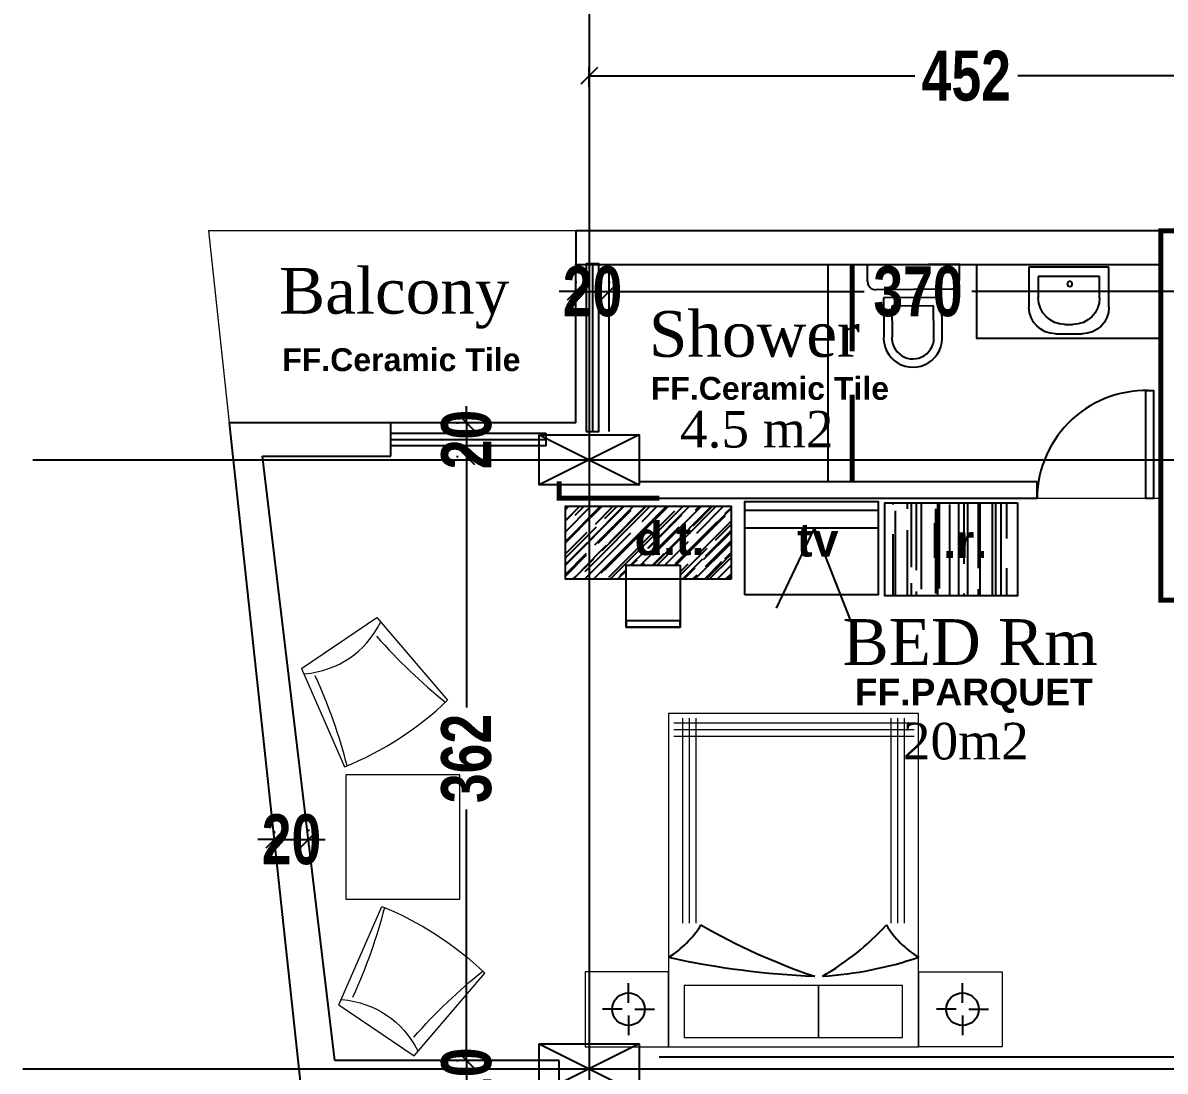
# Model space of a CAD drawing. Extents: x 285329 to 658348, y -83126 to -16980.
# Drawn here: x 358485 to 359170, y -39825 to -39196 of the extents above; entities that cross this region are included whole.
import ezdxf

# ---------------------------------------------------------------- set-up
doc = ezdxf.new("R2010")
doc.units = 0
doc.layers.get('0').update_dxf_attribs({"linetype": 'CONTINUOUS'})
doc.layers.get('DEFPOINTS').update_dxf_attribs({"color": 9, "linetype": 'CONTINUOUS'})
for name, color, linetype in [('AXIS', 1, 'CONTINUOUS'), ('col', 2, 'CONTINUOUS'), ('COLUMN', 5, 'CONTINUOUS'), ('DOOR', 4, 'CONTINUOUS'), ('FURNITURE', 4, 'CONTINUOUS'), ('HATCH', 8, 'CONTINUOUS'), ('Layer3', 50, 'CONTINUOUS'), ('TEXT', 3, 'CONTINUOUS'), ('WALL', 7, 'CONTINUOUS'), ('WALL1', 2, 'CONTINUOUS')]:
    doc.layers.add(name, color=color, linetype=linetype)
doc.layers.add('FURN', color=126, linetype='CONTINUOUS', lineweight=9)
doc.layers.add('VIS', color=8, linetype='CONTINUOUS', lineweight=18)
doc.styles.add('CITYBLUEPRINT', font='cityb___.ttf', dxfattribs={"width": 0.8})
doc.styles.add('style2', font='romantic.ttf', dxfattribs={"height": 50})
doc.styles.add('STYLE4', font='arialbd.ttf', dxfattribs={"height": 0.2})
doc.dimstyles.new('50', dxfattribs={"dimtxt": 30, "dimasz": 10, "dimexe": 5, "dimexo": 6, "dimgap": 5, "dimtad": 0, "dimdec": 0, "dimdsep": 46, "dimtxsty": 'CITYBLUEPRINT', "dimblk1": 'OBLIQUE', "dimblk2": 'OBLIQUE', "dimsah": 1, "dimcen": 0.05, "dimdle": 0.03, "dimclre": 22, "dimclrt": 7, "dimadec": 0, "dimazin": 0, "dimtfac": 1, "dimtdec": 0, "dimtix": 1, "dimtmove": 0, "dimatfit": 3, "dimldrblk": 'OBLIQUE', "dimfxl": 1, "dimtolj": 1, "dimtzin": 0, "dimarcsym": 0})

# ---------------------------------------------------------------- blocks, each defined once
blk = doc.blocks.new('COLUMN')
at = {"layer": 'AXIS'}
for p, q in [((236924.6994773077, -9644.256519553426), (236984.6994773077, -9674.256519553428)), ((236984.6994773077, -9644.256519553426), (236924.6994773077, -9674.256519553428))]:
    blk.add_line(p, q, dxfattribs=at)
at = {"layer": 'COLUMN'}
blk.add_lwpolyline([(236924.6994773077, -9644.256519553426), (236984.6994773077, -9644.256519553426), (236984.6994773077, -9674.256519553428), (236924.6994773077, -9674.256519553428)], close=True, dxfattribs=at)
blk = doc.blocks.new('HWB')
at = {"layer": 'FURNITURE'}
for p, q in [((-0.5999999999999979, 0), (0, 0)), ((-0.5999999999999979, -0.3), (-0.5999999999999979, 0)), ((0, 0), (0, -0.3)), ((-0.5300000000000012, -0.0700000000000001), (-0.0700000000000003, -0.0700000000000001)), ((-0.5299999999999976, -0.2299999999999999), (-0.5300000000000012, -0.0700000000000001)), ((-0.0700000000000003, -0.0700000000000001), (-0.0700000000000003, -0.23)), ((-0.1999999999999993, -0.5), (-0.3999999999999986, -0.5)), ((-0.2699999999999996, -0.43), (-0.3299999999999983, -0.4299999999999999))]:
    blk.add_line(p, q, dxfattribs=at)
blk.add_circle((-0.3057465459824762, -0.1263234344937352), 0.018766870451285, dxfattribs=at)
for centre, start, end in [((-0.3299999999999983, -0.2299999999999999), 180, 270), ((-0.2699999999999996, -0.23), 270, 0), ((-0.3999999999999986, -0.3), 180, 270), ((-0.1999999999999993, -0.3), 270, 0)]:
    blk.add_arc(centre, 0.2, start, end, dxfattribs=at)
blk = doc.blocks.new('WC')
at = {"layer": 'FURNITURE'}
for p, q in [((0, 0), (0.5500000000000007, 0)), ((3.6e-15, -0.1), (0, 0)), ((0.5500000000000007, 0), (0.5500000000000043, -0.1)), ((0.5000000000000036, -0.15), (0.0500000000000043, -0.15)), ((0.0936863190779427, -0.2), (0.0936863190779427, -0.4221003212595088)), ((0.4436863190779441, -0.2), (0.0936863190779427, -0.2)), ((0.4436863190779441, -0.4221003212595666), (0.4436863190779441, -0.2)), ((0.1436863190779434, -0.25), (0.1436863190779398, -0.424999999999541)), ((0.3936863190779469, -0.25), (0.1436863190779434, -0.25)), ((0.3936863190779505, -0.4249999999996228), (0.3936863190779469, -0.25))]:
    blk.add_line(p, q, dxfattribs=at)
for centre, radius, start, end in [((0.0500000000000043, -0.1), 0.05, 180, 270), ((0.5000000000000036, -0.1), 0.05, 270, 0), ((0.2686863190779398, -0.440885276755189), 0.1760053253540855, 173.8731819763697, 6.126818023611337), ((0.2686863190779398, -0.440885276755189), 0.1260053253540855, 172.7575472510479, 7.242452748914515)]:
    blk.add_arc(centre, radius, start, end, dxfattribs=at)
blk = doc.blocks.new('BED90')
at = {"color": 1}
for p, q in [((-76122.22941432403, -175772.7006362373), (-76122.22941432403, -175760.9002943697)), ((-76125.99763683486, -175776.4688587482), (-76137.79797870242, -175776.4688587482)), ((-76122.22941432403, -175780.237081259), (-76122.22941432403, -175792.0374231266)), ((-76118.4611918132, -175776.4688587482), (-76106.66084994562, -175776.4688587482)), ((-76122.22941432401, -175973.0646981213), (-76122.22941432401, -175961.2643562537)), ((-76125.99763683486, -175976.8329206321), (-76137.79797870242, -175976.8329206321)), ((-76118.4611918132, -175976.8329206321), (-76106.66084994562, -175976.8329206321)), ((-76122.22941432401, -175980.601143143), (-76122.22941432401, -175992.4014850106))]:
    blk.add_line(p, q, dxfattribs=at)
at = {"color": 1, "extrusion": (0, 0, -1)}
blk.add_ellipse((-76122.22941432403, -175776.4688587482), major_axis=(6.886198024323672, 6.886198024323672), ratio=0.9999999999978868, start_param=3.141592653589792, end_param=9.42477796076938, dxfattribs=at)
at = {"color": 1, "extrusion": (0, 0, -0.9999999999999998)}
blk.add_ellipse((-76122.22941432401, -175976.8329206321), major_axis=(6.886198024338228, 6.886198024338228), ratio=0.9999999999936603, start_param=3.141592653587681, end_param=9.424777960767264, dxfattribs=at)
at = {"layer": 'FURN'}
for p, q in [((-76144.65054574849, -175750.5389384656), (-76099.65054575898, -175750.5389384656)), ((-76144.65054574849, -175800.5389384505), (-76144.65054574849, -175750.5389384656)), ((-76099.65054575898, -175750.5389384656), (-76099.65054575898, -175800.5389384505)), ((-76299.65054571241, -175800.5389384505), (-76099.65054575898, -175800.5389384505)), ((-76299.65054571241, -175950.5389384085), (-76299.65054571241, -175800.5389384505)), ((-76099.65054575898, -175800.5389384505), (-76144.65054574849, -175800.5389384505)), ((-76099.65054575898, -175800.5389384505), (-76099.65054575898, -175950.5389384085)), ((-76293.71449626287, -175947.817809023), (-76293.71449626287, -175803.6789639261)), ((-76289.7144962638, -175947.817809023), (-76289.7144962638, -175803.6789639261)), ((-76285.71449626473, -175947.817809023), (-76285.71449626473, -175803.6789639261)), ((-76173.8081759208, -175809.0256241753), (-76296.73680492322, -175809.0256241753)), ((-76173.8081759208, -175813.0256241743), (-76296.73680492322, -175813.0256241743)), ((-76136.43251014338, -175809.8416371574), (-76105.3195207786, -175809.8416371574)), ((-76136.43251014338, -175890.5689428049), (-76136.43251014338, -175809.8416371574)), ((-76105.3195207786, -175809.8416371574), (-76105.3195207786, -175890.5689428049)), ((-76173.8081759208, -175817.0256241734), (-76296.73680492322, -175817.0256241734)), ((-76136.43251014338, -175890.171832953), (-76105.3195207786, -175890.171832953)), ((-76136.43251014338, -175940.8991386013), (-76136.43251014338, -175890.171832953)), ((-76105.3195207786, -175890.5689428049), (-76136.43251014338, -175890.5689428049)), ((-76105.3195207786, -175890.171832953), (-76105.3195207786, -175940.8991386013)), ((-76173.8081759208, -175934.0522526863), (-76296.73680492322, -175934.0522526863)), ((-76173.8081759208, -175938.0522526854), (-76296.73680492322, -175938.0522526854)), ((-76173.8081759208, -175942.0522526845), (-76296.73680492322, -175942.0522526845)), ((-76105.3195207786, -175940.8991386013), (-76136.43251014338, -175940.8991386013)), ((-76099.65054575898, -175950.5389384085), (-76299.65054571241, -175950.5389384085)), ((-76144.65054574849, -175950.5596756115), (-76144.65054574849, -176000.5596755964)), ((-76099.65054575898, -175950.5596756115), (-76144.65054574849, -175950.5596756115)), ((-76099.65054575898, -176000.5596755964), (-76099.65054575898, -175950.5596756115)), ((-76144.65054574849, -176000.5596755964), (-76099.65054575898, -176000.5596755964))]:
    blk.add_line(p, q, dxfattribs=at)
at = {"layer": 'Layer3', "color": 1, "linetype": 'Continuous', "extrusion": (0, 0, -1)}
for centre, major_axis, ratio, start_param, end_param in [((-76202.86499021156, -175770.5935369156), (40.8665933988733, 40.8665933988733), 0.9999999999964488, 1.329084707689689, 1.80795450883409), ((-76648.69493758192, -175909.3082976823), (-358.57644988661, 358.5764498866098), 0.9999999999980104, 2.139924843680831, 2.314530027482904), ((-76498.82862994187, -176007.6567006184), (-266.0615555617716, 266.0615555617716), 0.9999999999999326, 1.83380666962929, 2.033087316013514), ((-76643.35279456864, -175824.0403703453), (-497.529753203486, 98.07285813724658), 0.6650007597741868, 3.054290061690496, 3.228895245492029), ((-76202.86499021002, -175980.4843399444), (-40.8665933983037, 40.86659339830368), 0.999999999990581, 1.333638144737672, 1.812507945879329)]:
    blk.add_ellipse(centre, major_axis=major_axis, ratio=ratio, start_param=start_param, end_param=end_param, dxfattribs=at)
at = {"layer": 'Layer3', "color": 1, "linetype": 'Continuous', "extrusion": (0, 0, -0.9999999999999999)}
blk.add_ellipse((-76449.38374564424, -175677.687178655), major_axis=(-293.4518319443081, 235.506953244943), ratio=0.6554817916170974, start_param=3.041952330396279, end_param=3.241232976780715, dxfattribs=at)
blk = doc.blocks.new('tv2')
at = {"layer": 'DOOR'}
for q in [(-170830.8730901755, 60583.73463006303), (-170842.3162486595, 60537.49184714095)]:
    blk.add_line((-170890.4001446274, 60560.21010012861), q, dxfattribs=at)
for points in [[(-170850.3606211175, 60518.61279800005), (-170906.279004103, 60518.61279800005), (-170906.279004103, 60598.61279800009), (-170850.3606211175, 60598.61279800009)], [(-170901.0948326223, 60598.61279800009), (-170890.4001446274, 60598.61279800009), (-170890.4001446274, 60518.61279800005), (-170901.0948326223, 60518.61279800005)]]:
    blk.add_lwpolyline(points, close=True, dxfattribs=at)
at = {"layer": 'DOOR', "insert": (-170893.3259446069, 60550.01146058367), "char_height": 20, "width": 203.81837, "attachment_point": 1, "rotation": 90, "style": 'STYLE4'}
blk.add_mtext('tv', dxfattribs=at)
blk = doc.blocks.new('dt')
at = {"layer": 'DOOR'}
h = blk.add_hatch(dxfattribs=at)
h.set_pattern_fill('AR-RROOF', color=256, scale=7, angle=135, style=0)
h.set_pattern_definition([(135, (-170902.4103645292, 60623.41110139574), (-15.83919189857866, 5.939696961966997), [105, -14, 35, -7]), (135, (-170911.4684023963, 60627.51939179443), (-1.633416664540924, -11.53291160115259), [21, -2.31, 42, -5.25]), (135, (-170909.0925236115, 60621.67868978184), (-29.05501763895524, 22.42235603142542), [56, -9.799999999999997, 28, -7])])
h.paths.add_polyline_path([(-170859.0547791331, 60723.16194796302), (-170902.4103645292, 60723.16194796302), (-170902.4103645292, 60623.41110139574), (-170859.0547791331, 60623.41110139574), (-170859.0547791331, 60659.94951916576), (-170867.2211337512, 60659.94951916576), (-170867.2211337512, 60692.50292349419), (-170859.0547791331, 60692.50292349418)])
h.paths.add_polyline_path([(-170898.325944607, 60660.07543142285), (-170898.325944607, 60705.13460302048), (-170867.675057033, 60705.13460302048), (-170867.675057033, 60660.07543142285)], flags=24)
for points in [[(-170859.0547791331, 60723.16194796302), (-170902.4103645292, 60723.16194796302), (-170902.4103645292, 60623.41110139572), (-170859.0547791331, 60623.41110139572)], [(-170867.2211337512, 60692.50292349418), (-170830.1494684928, 60692.50292349418), (-170830.1494684928, 60659.94951916573), (-170867.2211337512, 60659.94951916576)], [(-170830.1494684928, 60692.50292349418), (-170833.9485897324, 60692.50292349418), (-170833.9485897324, 60659.94951916573), (-170830.1494684928, 60659.94951916573)]]:
    blk.add_lwpolyline(points, close=True, dxfattribs=at)
at = {"layer": 'DOOR', "insert": (-170893.3259446069, 60665.07543142285), "char_height": 20, "width": 203.81837, "attachment_point": 1, "rotation": 90, "style": 'STYLE4'}
blk.add_mtext('d.t.', dxfattribs=at)
blk = doc.blocks.new('_Oblique')
at = {"color": 0, "lineweight": -2}
blk.add_line((-0.5, -0.5), (0.5, 0.5), dxfattribs=at)
blk = doc.blocks.new('*D2525')
at = {"layer": 'DEFPOINTS', "color": 0, "linetype": 'Continuous', "lineweight": 5, "transparency": 16777216}
for p in [(359276.9351546792, -39228.11978143029), (358824.4582765267, -39240.56506325986), (359276.9351546792, -39240.56506325986)]:
    blk.add_point(p, dxfattribs=at)
at = {"layer": 'VIS', "color": 22, "linetype": 'Continuous', "lineweight": -2, "transparency": 16777216}
for p, q in [((358824.4582765267, -39234.56506325986), (358824.4582765267, -39223.11978143029)), ((359276.9351546792, -39234.56506325986), (359276.9351546792, -39223.11978143029))]:
    blk.add_line(p, q, dxfattribs=at)
at = {"layer": 'VIS', "color": 0, "linetype": 'Continuous', "lineweight": -2, "transparency": 16777216}
for p, q in [((358824.4282765267, -39228.11978143029), (359019.8287205843, -39228.11978143029)), ((359276.9651546793, -39228.11978143029), (359081.5647106217, -39228.11978143029))]:
    blk.add_line(p, q, dxfattribs=at)
at = {"layer": 'VIS', "color": 0, "linetype": 'Continuous', "lineweight": -2, "transparency": 16777216, "xscale": 10, "yscale": 10, "zscale": 10, "rotation": 180}
blk.add_blockref('_Oblique', (358824.4582765267, -39228.11978143029), dxfattribs=at)
at = {"layer": 'VIS', "color": 0, "linetype": 'Continuous', "lineweight": -2, "transparency": 16777216, "xscale": 10, "yscale": 10, "zscale": 10}
blk.add_blockref('_Oblique', (359276.9351546792, -39228.11978143029), dxfattribs=at)
at = {"layer": 'VIS', "color": 7, "linetype": 'Continuous', "lineweight": 5, "transparency": 16777216, "insert": (359050.696715603, -39228.11978143029), "char_height": 30, "attachment_point": 5, "style": 'CITYBLUEPRINT'}
blk.add_mtext('\\A1;452', dxfattribs=at)
blk = doc.blocks.new('*D2528')
at = {"layer": 'DEFPOINTS', "color": 0, "linetype": 'Continuous', "lineweight": 5, "transparency": 16777216}
for p in [(358750.9265992326, -39436.08132151555), (358750.8839104267, -39456.24590778178), (358750.8839104267, -39456.24590778178)]:
    blk.add_point(p, dxfattribs=at)
at = {"layer": 'VIS', "color": 0, "linetype": 'Continuous', "lineweight": -2, "transparency": 16777216}
for p, q in [((358750.8839104267, -39436.08132151555), (358750.8839104267, -39426.08132151555)), ((358750.8839104267, -39436.08132151555), (358750.8839104267, -39456.24590778178)), ((358750.8839104267, -39456.24590778178), (358750.8839104267, -39466.24590778178))]:
    blk.add_line(p, q, dxfattribs=at)
at = {"layer": 'VIS', "color": 22, "linetype": 'Continuous', "lineweight": -2, "transparency": 16777216}
for p, q in [((358744.9265992326, -39436.08132151555), (358745.8839104267, -39436.08132151555)), ((358744.8839104267, -39456.24590778178), (358745.8839104267, -39456.24590778178))]:
    blk.add_line(p, q, dxfattribs=at)
at = {"layer": 'VIS', "color": 0, "linetype": 'Continuous', "lineweight": -2, "transparency": 16777216, "xscale": 10, "yscale": 10, "zscale": 10}
for p, rotation in [((358750.8839104267, -39436.08132151555), 270), ((358750.8839104267, -39456.24590778178), 90)]:
    blk.add_blockref('_Oblique', p, dxfattribs=dict(at, rotation=rotation))
at = {"layer": 'VIS', "color": 7, "linetype": 'Continuous', "lineweight": 5, "transparency": 16777216, "insert": (358750.8839104267, -39446.16361464861), "char_height": 30, "attachment_point": 5, "rotation": 90, "style": 'CITYBLUEPRINT'}
blk.add_mtext('\\A1;20', dxfattribs=at)
blk = doc.blocks.new('*D2529')
at = {"layer": 'DEFPOINTS', "color": 0, "linetype": 'Continuous', "lineweight": 5, "transparency": 16777216}
for p in [(358750.8839104267, -39456.24590778178), (358750.8839104267, -39818.54180026348), (358750.9265992334, -39818.54180026348)]:
    blk.add_point(p, dxfattribs=at)
at = {"layer": 'VIS', "color": 22, "linetype": 'Continuous', "lineweight": -2, "transparency": 16777216}
for p, q in [((358744.8839104267, -39456.24590778178), (358745.8839104267, -39456.24590778178)), ((358744.9265992334, -39818.54180026348), (358745.8839104267, -39818.54180026348))]:
    blk.add_line(p, q, dxfattribs=at)
at = {"layer": 'VIS', "color": 0, "linetype": 'Continuous', "lineweight": -2, "transparency": 16777216}
for p, q in [((358750.8839104267, -39456.21590778179), (358750.8839104267, -39606.75001840619)), ((358750.8839104267, -39818.57180026348), (358750.8839104267, -39668.03768963907))]:
    blk.add_line(p, q, dxfattribs=at)
at = {"layer": 'VIS', "color": 0, "linetype": 'Continuous', "lineweight": -2, "transparency": 16777216, "xscale": 10, "yscale": 10, "zscale": 10}
for p, rotation in [((358750.8839104267, -39456.24590778178), 90), ((358750.8839104267, -39818.54180026348), 270)]:
    blk.add_blockref('_Oblique', p, dxfattribs=dict(at, rotation=rotation))
at = {"layer": 'VIS', "color": 7, "linetype": 'Continuous', "lineweight": 5, "transparency": 16777216, "insert": (358750.8839104267, -39637.39385402257), "char_height": 30, "attachment_point": 5, "rotation": 90, "style": 'CITYBLUEPRINT'}
blk.add_mtext('\\A1;362', dxfattribs=at)
blk = doc.blocks.new('*D2530')
at = {"layer": 'DEFPOINTS', "color": 0, "linetype": 'Continuous', "lineweight": 5, "transparency": 16777216}
for p in [(358750.9265992334, -39818.54180026348), (358750.8839104267, -39838.54180026348), (358750.9265992335, -39838.54180026348)]:
    blk.add_point(p, dxfattribs=at)
at = {"layer": 'VIS', "color": 0, "linetype": 'Continuous', "lineweight": -2, "transparency": 16777216}
for p, q in [((358750.8839104267, -39818.54180026348), (358750.8839104267, -39808.54180026348)), ((358750.8839104267, -39818.54180026348), (358750.8839104267, -39838.54180026348)), ((358750.8839104267, -39838.54180026348), (358750.8839104267, -39848.54180026348))]:
    blk.add_line(p, q, dxfattribs=at)
at = {"layer": 'VIS', "color": 22, "linetype": 'Continuous', "lineweight": -2, "transparency": 16777216}
for p, q in [((358744.9265992334, -39818.54180026348), (358745.8839104267, -39818.54180026348)), ((358744.9265992335, -39838.54180026348), (358745.8839104267, -39838.54180026348))]:
    blk.add_line(p, q, dxfattribs=at)
at = {"layer": 'VIS', "color": 0, "linetype": 'Continuous', "lineweight": -2, "transparency": 16777216, "xscale": 10, "yscale": 10, "zscale": 10}
for p, rotation in [((358750.8839104267, -39818.54180026348), 270), ((358750.8839104267, -39838.54180026348), 90)]:
    blk.add_blockref('_Oblique', p, dxfattribs=dict(at, rotation=rotation))
at = {"layer": 'VIS', "color": 7, "linetype": 'Continuous', "lineweight": 5, "transparency": 16777216, "insert": (358750.8839104267, -39828.54180026343), "char_height": 30, "attachment_point": 5, "rotation": 90, "style": 'CITYBLUEPRINT'}
blk.add_mtext('\\A1;20', dxfattribs=at)
blk = doc.blocks.new('*D2576')
at = {"layer": 'DEFPOINTS', "color": 0, "linetype": 'Continuous', "lineweight": 5, "transparency": 16777216}
for p in [(358816.4582765267, -39357.42090671335), (358836.4582765269, -39357.42090671335), (358836.4582765269, -39357.42090671335)]:
    blk.add_point(p, dxfattribs=at)
at = {"layer": 'VIS', "color": 22, "linetype": 'Continuous', "lineweight": -2, "transparency": 16777216}
for p, q in [((358816.4582765267, -39351.42090671335), (358816.4582765267, -39352.42090671335)), ((358836.4582765269, -39351.42090671335), (358836.4582765269, -39352.42090671335))]:
    blk.add_line(p, q, dxfattribs=at)
at = {"layer": 'VIS', "color": 0, "linetype": 'Continuous', "lineweight": -2, "transparency": 16777216}
for p, q in [((358816.4582765267, -39357.42090671335), (358806.4582765267, -39357.42090671335)), ((358816.4582765267, -39357.42090671335), (358836.4582765269, -39357.42090671335)), ((358836.4582765269, -39357.42090671335), (358846.4582765269, -39357.42090671335))]:
    blk.add_line(p, q, dxfattribs=at)
at = {"layer": 'VIS', "color": 0, "linetype": 'Continuous', "lineweight": -2, "transparency": 16777216, "xscale": 10, "yscale": 10, "zscale": 10}
blk.add_blockref('_Oblique', (358816.4582765267, -39357.42090671335), dxfattribs=at)
at = {"layer": 'VIS', "color": 0, "linetype": 'Continuous', "lineweight": -2, "transparency": 16777216, "xscale": 10, "yscale": 10, "zscale": 10, "rotation": 180}
blk.add_blockref('_Oblique', (358836.4582765269, -39357.42090671335), dxfattribs=at)
at = {"layer": 'VIS', "color": 7, "linetype": 'Continuous', "lineweight": 5, "transparency": 16777216, "insert": (358826.4582765268, -39357.42090671335), "char_height": 30, "attachment_point": 5, "style": 'CITYBLUEPRINT'}
blk.add_mtext('\\A1;20', dxfattribs=at)
blk = doc.blocks.new('*D2577')
at = {"layer": 'DEFPOINTS', "color": 0, "linetype": 'Continuous', "lineweight": 5, "transparency": 16777216}
for p in [(358836.4582765269, -39357.42090671335), (359206.9351546789, -39357.42090671335), (359206.9351546789, -39357.42090671335)]:
    blk.add_point(p, dxfattribs=at)
at = {"layer": 'VIS', "color": 22, "linetype": 'Continuous', "lineweight": -2, "transparency": 16777216}
for p, q in [((358836.4582765269, -39351.42090671335), (358836.4582765269, -39352.42090671335)), ((359206.9351546789, -39351.42090671335), (359206.9351546789, -39352.42090671335))]:
    blk.add_line(p, q, dxfattribs=at)
at = {"layer": 'VIS', "color": 0, "linetype": 'Continuous', "lineweight": -2, "transparency": 16777216}
for p, q in [((358836.4282765269, -39357.42090671335), (358989.3343245693, -39357.42090671335)), ((359206.9651546789, -39357.42090671335), (359054.0591066365, -39357.42090671335))]:
    blk.add_line(p, q, dxfattribs=at)
at = {"layer": 'VIS', "color": 0, "linetype": 'Continuous', "lineweight": -2, "transparency": 16777216, "xscale": 10, "yscale": 10, "zscale": 10, "rotation": 180}
blk.add_blockref('_Oblique', (358836.4582765269, -39357.42090671335), dxfattribs=at)
at = {"layer": 'VIS', "color": 0, "linetype": 'Continuous', "lineweight": -2, "transparency": 16777216, "xscale": 10, "yscale": 10, "zscale": 10}
blk.add_blockref('_Oblique', (359206.9351546789, -39357.42090671335), dxfattribs=at)
at = {"layer": 'VIS', "color": 7, "linetype": 'Continuous', "lineweight": 5, "transparency": 16777216, "insert": (359021.6967156029, -39357.42090671335), "char_height": 30, "attachment_point": 5, "style": 'CITYBLUEPRINT'}
blk.add_mtext('\\A1;370', dxfattribs=at)
blk = doc.blocks.new('*D2595')
at = {"layer": 'DEFPOINTS', "color": 0, "linetype": 'Continuous', "lineweight": 5, "transparency": 16777216}
for p in [(358635.6881211426, -39688.47002797428), (358656.0055680582, -39686.04394715216), (358656.0055680582, -39686.04394715216)]:
    blk.add_point(p, dxfattribs=at)
at = {"layer": 'VIS', "color": 22, "linetype": 'Continuous', "lineweight": -2, "transparency": 16777216}
for p, q in [((358635.6881211426, -39682.47002797428), (358635.6881211426, -39681.04394715216)), ((358656.0055680582, -39680.04394715216), (358656.0055680582, -39681.04394715216))]:
    blk.add_line(p, q, dxfattribs=at)
at = {"layer": 'VIS', "color": 0, "linetype": 'Continuous', "lineweight": -2, "transparency": 16777216}
for p, q in [((358635.6881211426, -39686.04394715216), (358625.6881211426, -39686.04394715216)), ((358635.6881211426, -39686.04394715216), (358656.0055680582, -39686.04394715216)), ((358656.0055680582, -39686.04394715216), (358666.0055680582, -39686.04394715216))]:
    blk.add_line(p, q, dxfattribs=at)
at = {"layer": 'VIS', "color": 0, "linetype": 'Continuous', "lineweight": -2, "transparency": 16777216, "xscale": 10, "yscale": 10, "zscale": 10}
blk.add_blockref('_Oblique', (358635.6881211426, -39686.04394715216), dxfattribs=at)
at = {"layer": 'VIS', "color": 0, "linetype": 'Continuous', "lineweight": -2, "transparency": 16777216, "xscale": 10, "yscale": 10, "zscale": 10, "rotation": 180}
blk.add_blockref('_Oblique', (358656.0055680582, -39686.04394715216), dxfattribs=at)
at = {"layer": 'VIS', "color": 7, "linetype": 'Continuous', "lineweight": 5, "transparency": 16777216, "insert": (358645.8468446004, -39686.04394715216), "char_height": 30, "attachment_point": 5, "style": 'CITYBLUEPRINT'}
blk.add_mtext('\\A1;20', dxfattribs=at)

msp = doc.modelspace()

# ---------------------------------------------------------------- hatches: boundary and pattern name
at = {"layer": 'AXIS'}
h = msp.add_hatch(dxfattribs=at)
h.set_pattern_fill('AR-RROOF', color=256, scale=0.5, angle=-90.00000000000004, style=0)
h.set_pattern_definition([(270, (338383.107347988, 246885.8490617394), (-12.7, -27.94), [190.5, -25.4, 63.5, -12.7]), (270, (338376.757347988, 246868.9580617392), (-16.891, 12.7), [38.1, -4.190999999999998, 76.2, -9.525]), (270, (338372.312347988, 246879.4990617394), (-8.509000000000002, -66.04), [101.6, -17.78, 50.8, -12.7])])
h.paths.add_polyline_path([(359001.7381401788, -39539.91162704556), (359001.7381401788, -39483.99324406021), (359081.4241126281, -39483.99324406021), (359081.4241126281, -39539.91162704556)])
at = {"layer": 'VIS', "linetype": 'Continuous', "lineweight": 5}
h = msp.add_hatch(dxfattribs=at)
h.set_pattern_fill('ANSI37', color=256, scale=10, angle=45)
h.set_pattern_definition([(90, (45554.06216365948, -10494.20968663041), (-31.75, 5.3e-15), []), (180, (45554.06216365948, -10494.20968663041), (-5.3e-15, -31.75), [])])
edge = h.paths.add_edge_path()
edge.add_line((359291.9351546786, -39546.08132151574), (359495.5605188328, -39544.77897933281))
edge.add_line((359495.5605188328, -39544.77897933281), (359495.5605188328, -39560.51244355732))
edge.add_line((359495.5605188328, -39560.51244355732), (359912.5832504898, -39560.77718395249))
edge.add_line((359912.5832504898, -39560.77718395248), (359912.5832504884, -39680.80833603888))
edge.add_line((359912.5832504884, -39680.8083360389), (359672.2345023476, -39680.80833603884))
edge.add_line((359672.2345023476, -39680.80833603884), (359672.2345023475, -42439.63843490228))
edge.add_line((359672.2345023475, -42439.63843490228), (359521.9582765273, -42438.42241071579))
edge.add_line((359521.9582765273, -42438.42241071579), (359521.9582765265, -40969.99036234277))
edge.add_line((359521.9582765265, -40969.99036234277), (358854.3774193894, -40971.20638652929))
edge.add_line((358854.3774193894, -40971.20638652929), (358851.458276528, -40793.12591965358))
edge.add_line((358851.458276528, -40793.12591965358), (359524.0946163191, -40793.12591965358))
edge.add_line((359524.0946163191, -40793.12591965358), (359520.8901066297, -39680.8083360376))
edge.add_line((359520.8901066297, -39680.80833603759), (359293.0033245754, -39680.80833603765))
edge.add_line((359293.0033245754, -39680.80833603765), (359291.2206029704, -39546.08589162828))

# ---------------------------------------------------------------- linework, layer by layer
at = {"layer": 'AXIS'}
for p, q in [((358824.4427518228, -39110.66136279122), (358824.4582765267, -42687.53880903052)), ((358490.7619736299, -39458.24590778178), (360818.4757820749, -39458.24590778178)), ((358484.7203844438, -39823.54180026334), (360820.2448412079, -39823.54180026334))]:
    msp.add_line(p, q, dxfattribs=at)
at = {"layer": 'DOOR'}
msp.add_lwpolyline([(359081.4241126281, -39483.99324406021), (359081.4241126281, -39539.91162704556), (359001.7381401788, -39539.91162704556), (359001.7381401788, -39483.99324406021)], close=True, dxfattribs=at)
at = {"layer": 'FURN'}
for p, q in [((358651.9798314039, -39583.474602503, -139.8599999999793), (358697.1369528309, -39552.92084918723, -139.8599999999793)), ((358697.1369528309, -39552.92084918723, -139.8599999999793), (358739.417905408, -39602.42628773972, -139.8599999999793)), ((358651.9798314039, -39583.474602503, -139.8599999999793), (358677.6969273245, -39642.3418966483, -139.8599999999793)), ((358674.3652830129, -39785.04266903375, -139.8599999999793), (358700.0823789335, -39726.17537488845, -139.8599999999793)), ((358719.52240444, -39815.59642234951, -139.8599999999793), (358761.8033570171, -39766.09098379703, -139.8599999999793)), ((358674.3652830129, -39785.04266903375, -139.8599999999793), (358719.52240444, -39815.59642234951, -139.8599999999793))]:
    msp.add_line(p, q, dxfattribs=at)
msp.add_lwpolyline([(358746.7983387831, -39647.10767136054), (358678.3798393101, -39647.10767136054), (358678.3798393101, -39721.64993643882), (358746.7983387831, -39721.64993643882)], close=True, dxfattribs=at)
for centre, major_axis, ratio, start_param, end_param in [((358552.5250115829, -39387.89052913243, -139.8599999999793), (-128.0566240211785, 189.345002708549), 0.4812087291139079, 2.888619904368419, 3.394565403113226), ((358766.5737683292, -39478.13717154427, -139.8599999999793), (116.9672955053639, -155.9936141912237), 0.5554791622160729, -1.432360539159465, -1.12911496533487), ((358553.2065802304, -39616.12398734882, -139.8599999999793), (94.28476202079015, -170.6626483437088), 0.5554791621773331, 1.129114965731055, 1.432360539562225), ((358386.3371347703, -39124.13913256435, -139.8599999999793), (324.1678248088829, -501.2564200671892), 0.562499999936208, -0.109670865700646, 0.1096708661090764)]:
    msp.add_ellipse(centre, major_axis=major_axis, ratio=ratio, start_param=start_param, end_param=end_param, dxfattribs=at)
at = {"layer": 'FURN', "extrusion": (0, 0, -1)}
for centre, major_axis, ratio, start_param, end_param in [((358575.5920318395, -39752.39328418793, -139.8599999999793), (94.28476202079015, 170.6626483437088), 0.5554791621773331, 1.129114965731055, 1.432360539562225), ((358408.7225863794, -40244.37813897239, -139.8599999999793), (324.1678248088829, 501.2564200671892), 0.562499999936208, -0.109670865700646, 0.1096708661090764), ((358788.9592199382, -39890.38009999248, -139.8599999999793), (116.967295505364, 155.9936141912237), 0.5554791622160729, -1.432360539159465, -1.12911496533487), ((358574.910463192, -39980.62674240431, -139.8599999999793), (-128.0566240211785, -189.345002708549), 0.4812087291139079, 2.888619904368419, 3.394565403113226)]:
    msp.add_ellipse(centre, major_axis=major_axis, ratio=ratio, start_param=start_param, end_param=end_param, dxfattribs=at)
at = {"layer": 'FURNITURE', "ltscale": 3}
msp.add_line((358967.5521005737, -39341.08132151568), (358967.5521005737, -39471.24590778178), dxfattribs=at)
for points in [[(358816.4582765267, -39436.08132151581), (358816.4582765265, -39341.08132151564)], [(358816.4582765268, -39436.08132151572), (358685.3949219383, -39436.08132151538)]]:
    msp.add_lwpolyline(points, dxfattribs=at)
for points in [[(358822.6293361277, -39441.24590778178), (358830.287216926, -39441.24590778178), (358830.287216926, -39340.80896615608), (358822.6293361277, -39340.80896615608)], [(358798.4582765268, -39442.2523811165), (358798.4582765265, -39449.91026191485), (358705.3949219384, -39449.91026191463), (358705.3949219384, -39442.25238111629)]]:
    msp.add_lwpolyline(points, close=True, dxfattribs=at)
at = {"layer": 'FURNITURE', "linetype": 'Continuous'}
msp.add_lwpolyline([(359057.0473239871, -39341.08132151556), (359167.4741356493, -39341.08132151556), (359167.4741356493, -39385.45754931067), (359057.0473239871, -39385.45754931067)], close=True, dxfattribs=at)
at = {"layer": 'FURNITURE', "linetype": 'Continuous', "flags": 128}
msp.add_lwpolyline([(359163.1372505368, -39481.24590778178), (359163.1372505368, -39416.94059071121), (359158.1372505368, -39416.94059071121), (359158.1372505368, -39481.24590778178), (359163.1372505368, -39481.24590778178)], dxfattribs=at)
at = {"layer": 'FURNITURE', "linetype": 'Continuous'}
for centre in [(359158.4685288735, -39482.11057316772), (359158.4685288735, -39482.11057316772), (359158.4685288735, -39482.11057316768)]:
    msp.add_arc(centre, 65.33700004860707, 85.90237980651885, 179.2417294422541, dxfattribs=at)
at = {"layer": 'HATCH', "linetype": 'ByBlock', "ltscale": 3}
msp.add_line((358860.7309561103, -39823.54180026334), (359278.7309561103, -39823.54180026334), dxfattribs=at)
at = {"layer": 'VIS', "linetype": 'Continuous', "lineweight": 5}
for p, q in [((358596.1788194905, -39321.08132145619), (358608.5460197116, -39436.08132151772)), ((358816.4582765268, -39321.08132148469), (358596.1788194905, -39321.08132145619)), ((359093.1372505366, -39481.2459077826), (359167.4741356493, -39481.2459077826))]:
    msp.add_line(p, q, dxfattribs=at)
at = {"layer": 'WALL', "linetype": 'Continuous'}
for p, q in [((359167.4741356493, -39321.0813215301), (358816.4582765268, -39321.08132148469)), ((358816.4582765268, -39321.08132151558), (358816.4582765268, -39341.08132151564)), ((358816.4582765268, -39341.08132151564), (359167.4741356493, -39341.08132151554)), ((358854.4582765267, -39471.24590778178), (359093.1372505367, -39471.24590778178)), ((359093.1372505367, -39481.24590778178), (359093.1372505367, -39471.24590778176)), ((358866.4582765267, -39481.24590778178), (359093.1372505367, -39481.24590778248))]:
    msp.add_line(p, q, dxfattribs=at)
at = {"layer": 'WALL', "linetype": 'Continuous', "ltscale": 3}
for p, q in [((358705.3949219387, -39436.08132151714), (358608.5460197116, -39436.08132151772)), ((358608.5460197117, -39436.08132151772), (358651.8269703114, -39838.54180026373)), ((358705.3949219387, -39456.08132151743), (358705.3949219387, -39436.08132151743)), ((358671.8269703113, -39818.54180026369), (358628.5460197117, -39456.08132151768)), ((358628.5460197117, -39456.08132151768), (358705.3949219387, -39456.08132151743)), ((358806.4582765265, -39818.54180026334), (358671.8269703113, -39818.54180026369)), ((358806.4582765269, -39838.54180026334), (358806.4582765265, -39818.54180026334))]:
    msp.add_line(p, q, dxfattribs=at)
at = {"layer": 'WALL', "ltscale": 3}
msp.add_line((358866.4582765267, -39816.20638652929), (359246.9351546792, -39816.20638652929), dxfattribs=at)
at = {"layer": 'WALL', "linetype": 'Continuous', "const_width": 3}
for points in [[(359237.4741356493, -39321.08132151574), (359177.4741356493, -39321.08132151574), (359167.4741356493, -39321.08132151574), (359167.4741356493, -39532.51244355728), (359167.4741356493, -39542.51244355727), (359237.4741356493, -39542.51244355727)], [(358982.2200390979, -39341.08132151571), (358982.2200390979, -39393.23374547342)], [(358982.2200390979, -39419.31260679659), (358982.2200390979, -39471.46503075431)], [(358866.4582765267, -39481.24590778178), (358806.4582765265, -39481.24590778178), (358806.4582765265, -39471.24590778178)]]:
    msp.add_lwpolyline(points, dxfattribs=at)
at = {"layer": 'WALL', "linetype": 'Continuous', "ltscale": 3}
msp.add_lwpolyline([(358836.4582765269, -39441.2459077818), (358836.4582765269, -39341.08132151564), (359136.4582765269, -39341.08132151574), (359136.4582765269, -39341.08132151574)], dxfattribs=at)
at = {"layer": 'WALL1'}
for p, q in [((358826.4582765267, -39340.80896615608), (358826.4582765269, -39441.24590778178)), ((358705.3949219384, -39446.08132151545), (358798.4582765265, -39446.08132151757))]:
    msp.add_line(p, q, dxfattribs=at)

# ---------------------------------------------------------------- block references
at = {"color": 1, "xscale": -1, "rotation": 90.0000000029833}
msp.add_blockref('BED90', (183071.556572058, -115909.9732777479), dxfattribs=at)
at = {"layer": 'col', "rotation": 270}
for name, p in [('tv2', (298399.1696361544, -210389.645819289)), ('dt', (298186.6045015149, -210388.7838601114))]:
    msp.add_blockref(name, p, dxfattribs=at)
at = {"layer": 'FURNITURE'}
for name, p, xscale, yscale, zscale, rotation in [('WC', (358991.3715204004, -39341.34417617728), 99.99999999999213, 99.99999999999213, 99.99999999999213, 0.5476615297972761), ('HWB', (359088.2838653865, -39342.72430253248), -79.99999999999079, 80, 80, 359.9668664857696)]:
    msp.add_blockref(name, p, dxfattribs=dict(at, xscale=xscale, yscale=yscale, zscale=zscale, rotation=rotation))
at = {"layer": 'WALL', "linetype": 'Continuous'}
for p in [(121869.758799219, -29798.98938822837), (121869.758799219, -30164.28528070991)]:
    msp.add_blockref('COLUMN', p, dxfattribs=at)

# ---------------------------------------------------------------- texts
at = {"layer": 'DOOR', "insert": (359029.0887457307, -39497.2104551152), "char_height": 20, "width": 203.81837, "attachment_point": 1, "style": 'STYLE4'}
msp.add_mtext('l.r.', dxfattribs=at)
at = {"layer": 'TEXT'}
for s, insert, char_height, width, attachment_point, style in [('Balcony', (358776.5714646572, -39379.69597731076), 27.44, 68.49434244918096, 9, 'style2'), ('Shower', (358986.9251497348, -39396.90409810071), 27.44, 68.49434244918096, 9, 'style2'), ('FF.Ceramic Tile', (358640.3246858733, -39391.36942805971), 13.73878622564026, 148.7202490784302, 1, 'STYLE4'), ('FF.Ceramic Tile', (358861.4142381356, -39408.57754884967), 13.73878622564026, 148.7202490784302, 1, 'STYLE4'), ('4.5 m2', (358971.0393679126, -39428.95281224509), 21.952, 364.57448, 3, 'style2'), ('BED Rm', (359129.632817038, -39581.39892749264), 27.44, 455.7180999999998, 9, 'style2'), ('FF.PARQUET', (358983.7404143378, -39610.07575492638), 16, 173.1975406105419, 7, 'STYLE4'), ('20m2', (359088.1626662373, -39616.01442835097), 21.952, 364.57448, 3, 'style2')]:
    msp.add_mtext(s, dxfattribs=dict(at, insert=insert, char_height=char_height, width=width, attachment_point=attachment_point, style=style))

# ---------------------------------------------------------------- dimensions: what is measured, and where the dimension line sits
at = {"layer": 'VIS', "linetype": 'Continuous', "lineweight": 5}
for base, p1, p2, picture, middle in [((359276.9351546792, -39228.11978143029), (358824.4582765267, -39240.56506325986), (359276.9351546792, -39240.56506325986), '*D2525', (359050.696715603, -39228.11978143029)), ((358656.0055680582, -39686.04394715216), (358635.6881211426, -39688.47002797428), (358656.0055680582, -39686.04394715216), '*D2595', (358645.8468446004, -39686.04394715216))]:
    dim = msp.add_linear_dim(base=base, p1=p1, p2=p2, dimstyle='50', dxfattribs=at)
    dim.commit()
    dim.dimension.update_dxf_attribs({"geometry": picture, "text_midpoint": middle})
for base, p1, p2, picture, middle in [((358836.4582765269, -39357.42090671335), (358816.4582765267, -39357.42090671335), (358836.4582765269, -39357.42090671335), '*D2576', (358826.4582765268, -39357.42090671335)), ((359206.9351546789, -39357.42090671335), (358836.4582765269, -39357.42090671335), (359206.9351546789, -39357.42090671335), '*D2577', (359021.6967156029, -39357.42090671335))]:
    dim = msp.add_linear_dim(base=base, p1=p1, p2=p2, dimstyle='50', override={"dimtmove": 1}, dxfattribs=at)
    dim.commit()
    dim.dimension.update_dxf_attribs({"geometry": picture, "text_midpoint": middle})
for base, p1, p2, picture, middle in [((358750.8839104267, -39456.24590778178), (358750.9265992326, -39436.08132151555), (358750.8839104267, -39456.24590778178), '*D2528', (358750.8839104267, -39446.16361464861)), ((358750.8839104267, -39818.54180026348), (358750.8839104267, -39456.24590778178), (358750.9265992334, -39818.54180026348), '*D2529', (358750.8839104267, -39637.39385402257)), ((358750.8839104267, -39838.54180026348), (358750.9265992334, -39818.54180026348), (358750.9265992335, -39838.54180026348), '*D2530', (358750.8839104267, -39828.54180026343))]:
    dim = msp.add_linear_dim(base=base, p1=p1, p2=p2, angle=90, dimstyle='50', override={"dimtmove": 1}, dxfattribs=at)
    dim.commit()
    dim.dimension.update_dxf_attribs({"geometry": picture, "text_midpoint": middle})

doc.saveas('drawing.dxf')
